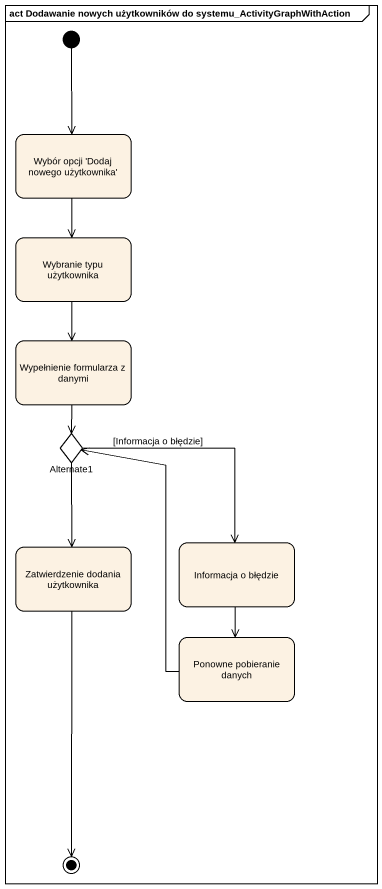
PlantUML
@startuml
mainframe act Dodawanie nowych użytkowników do systemu_ActivityGraphWithAction
hide empty description
state "Wybór opcji 'Dodaj nowego użytkownika'" as Wybór_opcji_Dodaj_nowego
state "Wybranie typu użytkownika" as Wybranie_typu_użytkownika
state "Wypełnienie formularza z danymi" as Wypełnienie_formularza_z
state Alternate1 <<choice>>
state "Informacja o błędzie" as Informacja_o_błędzie
state "Zatwierdzenie dodania użytkownika" as Zatwierdzenie_dodania
state "Ponowne pobieranie danych" as Ponowne_pobieranie_danych
[*] --> Wybór_opcji_Dodaj_nowego
Wybór_opcji_Dodaj_nowego --> Wybranie_typu_użytkownika
Wybranie_typu_użytkownika --> Wypełnienie_formularza_z
Wypełnienie_formularza_z --> Alternate1
Alternate1 --> Informacja_o_błędzie : [Informacja o błędzie]
Alternate1 --> Zatwierdzenie_dodania
Informacja_o_błędzie --> Ponowne_pobieranie_danych
Ponowne_pobieranie_danych -up-> Alternate1
Zatwierdzenie_dodania --> [*]
@enduml
